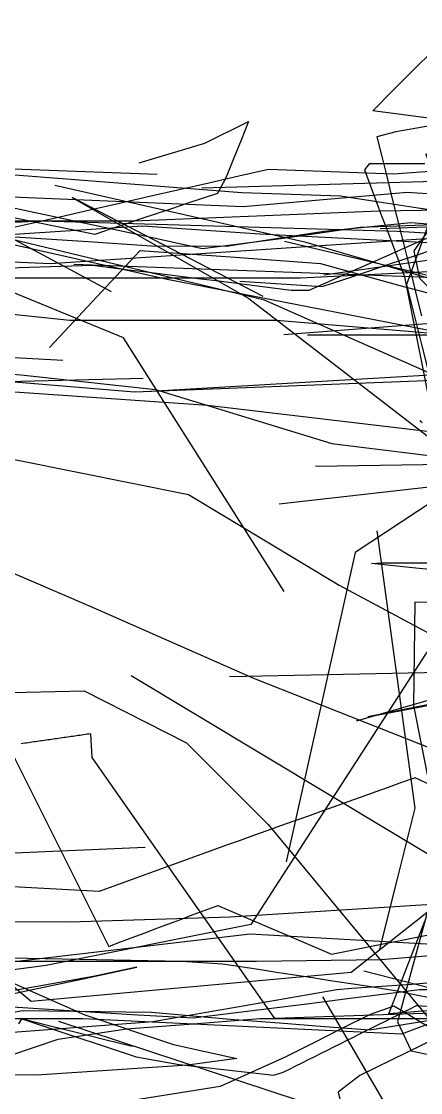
# Model space of a CAD drawing. Header units: metres. Extents: x 30 to 6769, y 117 to 5736.
# Drawn here: x 1934 to 2122, y 4535 to 5039 of the extents above; entities that cross this region are included whole.
import ezdxf

# ---------------------------------------------------------------- set-up
doc = ezdxf.new("R2010")
doc.units = ezdxf.units.M
for name, color, linetype in [('FLOOR_0', 1, 'Continuous'), ('FLOOR_1', 2, 'Continuous'), ('FLOOR_2', 3, 'Continuous')]:
    doc.layers.add(name, color=color, linetype=linetype)

msp = doc.modelspace()

# ---------------------------------------------------------------- linework, layer by layer
at = {"layer": 'FLOOR_0', "color": 4}
for points in [[(2383.32, 4925.18), (2345.27, 4912.49), (2307.22, 4899.8), (2213.31, 4877.74), (1992.31, 4864.79)], [(2032.34, 4730.6), (2200.91, 4734.11), (2410.19, 4748.15)]]:
    msp.add_lwpolyline(points, dxfattribs=at)
at = {"layer": 'FLOOR_0', "color": 2}
for points in [[(1953.69, 4879.56), (1744.64, 4890.99), (1582.93, 4832.34), (1461.36, 4796.31), (1424.38, 4793.23), (1325.44, 4790.98)], [(2076.13, 4579.8), (2151.3, 4451.04), (2162.28, 4367.17), (2174.98, 4316.32), (2192.29, 4224.56)]]:
    msp.add_lwpolyline(points, dxfattribs=at)
at = {"layer": 'FLOOR_0', "color": 1}
for points in [[(1805.84, 4866.72), (1991.62, 4871.22)], [(2092.19, 4709.78), (2304.86, 4770.9)], [(2126.92, 4171.77), (2169.26, 4343.79), (2187.83, 4424.3), (2136.38, 4507.36), (1951.83, 4568.07)]]:
    msp.add_lwpolyline(points, dxfattribs=at)
at = {"layer": 'FLOOR_0', "color": 5}
msp.add_lwpolyline([(2403.44, 4858.08), (2174.45, 4831.24), (2072.8, 4829.54)], dxfattribs=at)
at = {"layer": 'FLOOR_0', "color": 3}
msp.add_lwpolyline([(2055.73, 4812), (2207.08, 4829.15), (2241.87, 4830.48), (2258.22, 4820.94), (2274.58, 4811.39), (2290.94, 4801.84), (2307.3, 4792.3), (2413.46, 4749.62), (2585.04, 4686.1)], dxfattribs=at)
at = {"layer": 'FLOOR_0', "color": 7}
for points in [[(2101.83, 4799.28), (2119.68, 4668.56), (2111.39, 4635.4), (2103.1, 4602.23)], [(1442.98, 4729.54), (1625.05, 4699.95), (1743.54, 4685.92), (1895.1, 4722.36), (1963.69, 4723.89), (2012.04, 4699.47), (2050.52, 4660.98), (2148.4, 4542.96), (2195.54, 4361.85), (2208.98, 4220.33), (2217.7, 4137.45), (2218.63, 4068.9), (2210.62, 4016.8), (2202.24, 3904.59)], [(1934.81, 4569.35), (1947.71, 4566.13), (1960.61, 4562.9), (1973.5, 4559.67), (1986.4, 4556.45)]]:
    msp.add_lwpolyline(points, dxfattribs=at)
at = {"layer": 'FLOOR_1', "color": 1}
for points in [[(2123.08, 5589.45), (2385.56, 5560.18), (2502.62, 5460.85), (2336.84, 5283.31), (2332.45, 5256.69), (2359.75, 5243.94), (2387.06, 5231.19), (2446.43, 5211.34), (2587.86, 4995.54), (2472.78, 4891.63), (2303.6, 4925.92), (2046.58, 4939.14), (1991.19, 4942.84), (1811.98, 4931.27)], [(2168.71, 5150.14), (2163.6, 5101.79), (2135.91, 4970.62), (2115.83, 4915.39), (2119.28, 4901.59), (2122.72, 4887.79), (2126.17, 4873.99), (2129.62, 4860.19), (2133.07, 4846.39), (2133.26, 4813.02), (2128.77, 4748.61), (2138.9, 4677.66), (2141.55, 4573.57), (2136.76, 4631.08), (2166.35, 4790.5)], [(1985.95, 4731.1), (2203.12, 4600.83), (2207.37, 4589.76), (2211.63, 4578.7), (2215.88, 4567.63), (2220.13, 4556.57), (2224.39, 4545.51), (2228.64, 4534.44), (2232.9, 4523.38), (2408.75, 4504.31)]]:
    msp.add_lwpolyline(points, dxfattribs=at)
at = {"layer": 'FLOOR_1', "color": 7}
msp.add_lwpolyline([(2155.95, 5169.65), (2209.71, 5018.74), (2259.17, 4939.05), (2244.32, 4927.62), (2223.12, 4938.22), (2124.96, 4976.79), (2147.72, 4914.16), (2285.01, 4802.94), (2255.73, 4781.98), (2204.44, 4764.88), (2119.78, 4765.66), (2119.11, 4717.05), (2126.87, 4678.21), (2176.45, 4592.27), (2137.89, 4564.21), (2093.81, 4542.72), (2083.49, 4534.88), (2085.93, 4525.12)], dxfattribs=at)
at = {"layer": 'FLOOR_1', "color": 4}
for points in [[(2565.51, 4981.77), (2455.67, 4992.28), (2397.17, 4992.28), (2277.12, 4989.48), (2136.98, 4992.28), (2099.87, 4997.21), (2109.4, 5006.75), (2118.94, 5016.29), (2128.47, 5025.82), (2138, 5035.36), (2174.82, 5124.91)], [(2167.44, 5072.28), (2162, 5003.88), (2162, 4973.73), (2162, 4943.58), (2163.29, 4900.49), (2167.4, 4815.37), (2162.97, 4784.31), (2144.36, 4779.33), (2121.83, 4781.58), (2099.29, 4783.84), (2103.93, 4784.27), (2115.08, 4784.27), (2126.22, 4784.27), (2137.37, 4784.27), (2142.64, 4775.26), (2143.9, 4760.1), (2145.16, 4744.94), (2146.42, 4729.78), (2147.69, 4714.63), (2156.75, 4689.07), (2196.74, 4626.31), (2291.13, 4548.38), (2339.75, 4535.96), (2352.05, 4511.35)], [(2136.63, 4903.6), (2122.1, 4918.13), (2119.38, 4931.23), (2127.76, 4942.97)], [(2129.58, 4718.09), (2097.5, 4711.63), (2143.21, 4720.36)], [(2137.5, 4574.07), (2107.48, 4571.7), (2124.52, 4615.32)]]:
    msp.add_lwpolyline(points, dxfattribs=at)
at = {"layer": 'FLOOR_1', "color": 2}
for points in [[(2130.51, 4990.82), (2120.66, 4989.03), (2110.81, 4987.24), (2101.81, 4984.92), (2104.13, 4975.61), (2106.46, 4966.31), (2108.78, 4957), (2111.11, 4947.7), (2113.43, 4938.39), (2115.76, 4929.09), (2118.08, 4919.78), (2120.41, 4910.48), (2122.9, 4900.53)], [(2127.61, 4626.79), (2111.59, 4568.02), (2117.96, 4554.22), (2130, 4551.81)]]:
    msp.add_lwpolyline(points, dxfattribs=at)
at = {"layer": 'FLOOR_1', "color": 3}
msp.add_lwpolyline([(2124.37, 4972.15), (2119.13, 4972.15), (2113.89, 4972.15), (2108.65, 4972.15), (2103.41, 4972.15), (2098.17, 4972.15), (2095.97, 4969.39), (2098.67, 4962.2), (2101.37, 4955), (2104.07, 4947.8), (2106.76, 4940.61), (2109.46, 4933.41), (2112.16, 4926.22), (2114.85, 4919.02), (2134.34, 4821.16)], dxfattribs=at)
at = {"layer": 'FLOOR_2', "color": 3}
for points in [[(2546.48, 5217.61), (2570.74, 5059.36), (2559.88, 5018.05), (2549.01, 4976.74), (2435.48, 4950.93), (2295.94, 4942.23), (2206.83, 4945.31), (2103.31, 4941.53)], [(1684.69, 4927.15), (1873.68, 4878.21), (1935.36, 4872.6), (1997.37, 4865.95), (2080.65, 4840.48), (2169.7, 4829.48), (2318.1, 4830.9), (2494.09, 4909.45), (2586.44, 5116.02)], [(1906.48, 4837.74), (1959.73, 4827.08), (2012.99, 4816.42), (2083.99, 4773.77), (2137.25, 4745.34), (2172.75, 4731.12), (2208.25, 4716.91), (2243.75, 4702.69), (2279.26, 4688.48), (2350.26, 4681.37), (2421.27, 4674.26), (2492.27, 4667.15), (2518.31, 4690.85), (2544.34, 4714.54), (2570.38, 4738.23), (2596.41, 4761.93), (2612.98, 4819.97), (2620.08, 4912.38), (2612.98, 4976.35), (2609.43, 5027.89), (2609.43, 5066.98)], [(2597.93, 5052.42), (2593.04, 4908.62), (2577.88, 4852.9), (2562.46, 4815.87), (2555.99, 4785.67), (2553.52, 4758.54), (2551.05, 4731.4), (2528.8, 4642.37), (2476.36, 4614.17), (2374.78, 4616.39), (2320.81, 4612.23), (2269.86, 4609.82), (2223.08, 4609.82), (2189.43, 4608.32), (2161.46, 4606.16), (2133.49, 4604.01), (2041.98, 4609.25), (1932.15, 4596.4)], [(1925.9, 4945.31), (1987.1, 4945.31), (2103.04, 4950.15), (2221.58, 4952.02), (2238.45, 4915.68), (2209.58, 4861.68), (2124.73, 4741.16), (2042.36, 4613.88), (1945.8, 4594.52), (1834.75, 4579.85)], [(2134.61, 4937.52), (1947.89, 4925.18), (1793.7, 4931.89), (1639, 4931.72), (1641.9, 4926.63), (1644.81, 4921.54), (1647.72, 4916.44), (1650.63, 4911.35), (1653.54, 4906.26), (1656.45, 4901.17), (1659.35, 4896.08), (1662.26, 4890.98), (1665.17, 4885.89), (1826.99, 4878.21), (1987.54, 4864.79), (2161.18, 4871.5)], [(2037.16, 4916.92), (2076.04, 4914.4), (2086.69, 4917.96), (2097.33, 4921.51), (2107.98, 4925.06), (2118.63, 4928.61), (2129.27, 4932.16)], [(1890.11, 4569.56), (1926.58, 4569.56), (1963.04, 4569.56), (2113.59, 4562.28), (2280.72, 4625.33)], [(1932.91, 4567.06), (1934.38, 4569.43), (1943.35, 4566.44), (1952.32, 4563.45), (1961.29, 4560.45), (1970.26, 4557.46), (1979.23, 4554.47), (1988.21, 4551.48), (2008.49, 4547.86), (2053.27, 4542.88), (2057.6, 4544.17), (2060.59, 4545.67), (2063.59, 4547.17), (2066.58, 4548.66), (2069.58, 4550.16), (2072.57, 4551.66), (2075.57, 4553.16), (2078.56, 4554.66), (2081.55, 4556.15), (2084.55, 4557.65), (2087.54, 4559.15), (2090.54, 4560.65), (2093.53, 4562.15), (2096.52, 4563.64), (2099.52, 4565.14), (2102.51, 4566.64), (2105.51, 4568.14), (2108.5, 4569.63), (2111.5, 4571.13), (2114.49, 4572.63), (2117.48, 4574.13), (2120.48, 4575.63), (2167.29, 4572.47)]]:
    msp.add_lwpolyline(points, dxfattribs=at)
at = {"layer": 'FLOOR_2', "color": 2}
for points in [[(1519.98, 4931.89), (1671.81, 4931.89), (1764.61, 4944.69), (1884.23, 4944.52), (2002.88, 4917.86), (2137.7, 4891.63), (2306.04, 4877.15), (2410.05, 4885.48), (2466.03, 4916.03), (2578.17, 5055.76), (2553.28, 5204.99)], [(1852.09, 4558.8), (1934.83, 4573.3), (1995.55, 4572.5), (2034.52, 4569.05), (2055.85, 4567.41), (2077.18, 4565.77), (2098.52, 4564.12), (2159.41, 4573.94), (2264.8, 4641.65), (2360.4, 4744.46), (2454.18, 4840.25), (2527.41, 4885.3), (2593.41, 4980.92), (2621.4, 5069.45)], [(2019.29, 4960.94), (2134.59, 4964.27), (2199.65, 4958.73), (2219.54, 4958.73), (2239.42, 4958.73), (2259.31, 4958.73), (2279.2, 4958.73), (2338.71, 4968.91), (2343.98, 4967.98), (2327.05, 4962.33), (2310.12, 4956.68), (2293.19, 4951.04), (2276.25, 4945.39)], [(1415.57, 4919.68), (1553.37, 4953.41), (1660.05, 4879.03), (1713.62, 4858.46), (1774.96, 4885.89), (1801.53, 4922.16), (1805.82, 4914.45), (1810.1, 4906.73), (1814.39, 4899.01), (1818.67, 4891.29), (1822.96, 4883.57), (1827.24, 4875.85), (1831.53, 4868.14), (1829.99, 4767.03), (1826.68, 4670.96), (1938.68, 4577.72), (2089.76, 4591.38), (2165.92, 4651.52), (2281.51, 4725.06), (2281.79, 4825.93), (2348.03, 4803.53), (2406.55, 4811.11), (2449.86, 4855.15)], [(2263.76, 4758.59), (2307.19, 4865.74), (2298.82, 4869.08), (2290.46, 4872.43), (2282.1, 4875.78), (2273.74, 4879.12), (2265.38, 4882.47), (2257.01, 4885.82), (2248.65, 4889.16), (2223.64, 4894.32), (2151.83, 4904.59), (2112.8, 4914.82), (2075.31, 4925.05), (2032.7, 4928.19), (1990.03, 4931.24), (1947.32, 4885.66)], [(2191.66, 4649.32), (2119.86, 4682.95), (2113.51, 4680.68), (2107.15, 4678.41), (2100.8, 4676.14), (2094.45, 4673.87), (2088.09, 4671.59), (2081.74, 4669.32), (2075.38, 4667.05), (2069.03, 4664.78), (2062.67, 4662.51), (2056.32, 4660.24), (2049.97, 4657.97), (2043.61, 4655.7), (2037.26, 4653.43), (2030.9, 4651.16), (1970.76, 4629.3), (1854.41, 4635.71)], [(2126, 4579.45), (2121.18, 4580.41), (2116.37, 4581.38), (2111.55, 4582.34), (2105.5, 4583.42), (2097.01, 4584.73), (2088.51, 4586.03), (2080.01, 4587.34), (2071.52, 4588.65), (2063.02, 4589.96), (2054.52, 4591.27), (2046.02, 4592.57), (2037.53, 4593.88), (2029.03, 4595.19), (2010.04, 4596.4), (1912.8, 4598.23)], [(2125.32, 4586.11), (2118.26, 4585.61), (2111.21, 4585.1), (2104.15, 4584.6), (2097.09, 4584.09), (2090.04, 4583.59), (2082.98, 4583.08), (1996.07, 4567.89), (1841.23, 4556.14)]]:
    msp.add_lwpolyline(points, dxfattribs=at)
at = {"layer": 'FLOOR_2', "color": 5}
for points in [[(2571.91, 5193.91), (2597.8, 5014.81), (2540.37, 4934.92), (2432.55, 4882.71), (2302.37, 4872.85), (2213.07, 4889.6), (2170.13, 4903.11), (2133.59, 4916.16), (2068.54, 4935.14), (1949.92, 4962.02)], [(1930.89, 4937.91), (1963.21, 4935.76), (1995.54, 4933.6), (2030.75, 4933.37), (2077.03, 4940.49), (2117.91, 4944.57), (2147.49, 4942.3), (2177.07, 4940.02), (2230.5, 4938.6), (2339.38, 4932.23), (2424.23, 4898.73), (2473.16, 4869.05), (2493.11, 4878.12), (2513.06, 4887.19), (2533, 4896.27), (2585.92, 4958.81), (2609.69, 5069.19)], [(2407.63, 4917.7), (2339.66, 4912.04), (2262.46, 4942.58), (2220.48, 4945.31), (2180.86, 4945.31), (2093.85, 4942.28), (2056.54, 4936.95), (2019.63, 4932.22), (1990.14, 4938.54), (1960.65, 4944.87), (1931.16, 4951.19)], [(2069.09, 4891.63), (2159, 4891.63), (2178.65, 4891.63), (2198.31, 4891.63), (2323.15, 4888.63)], [(1924.78, 4704.56), (1975.29, 4603.51), (1979.58, 4605.12), (1983.87, 4606.73), (1988.16, 4608.34), (1992.45, 4609.95), (1996.75, 4611.56), (2001.04, 4613.17), (2005.33, 4614.78), (2009.62, 4616.39), (2013.91, 4618), (2018.21, 4619.61), (2022.5, 4621.22), (2026.79, 4622.83), (2080.36, 4599.9), (2134.09, 4610.52)], [(1916.8, 4548.17), (1951.41, 4559.71), (1983.72, 4564.61), (2015.16, 4567.03), (2046.61, 4569.45), (2135.62, 4569.6), (2146.61, 4570.7), (2157.6, 4571.8), (2168.59, 4572.9), (2179.58, 4574), (2190.58, 4575.1), (2201.57, 4576.2)]]:
    msp.add_lwpolyline(points, dxfattribs=at)
at = {"layer": 'FLOOR_2', "color": 4}
for points in [[(2568.81, 5150.3), (2590.45, 5037.63), (2582.4, 4963.07), (2578.88, 4903.15), (2602.76, 4816.28), (2593.4, 4721.24), (2508.5, 4649.02), (2414.73, 4637.99), (2425.02, 4643.86), (2442.32, 4651.05), (2436.67, 4655.08), (2431.02, 4659.12), (2425.38, 4663.16), (2419.73, 4667.19), (2414.08, 4671.23), (2408.43, 4675.27), (2402.78, 4679.31), (2397.13, 4683.34), (2363.2, 4836.64), (2352.14, 4939), (2254.63, 4949.63), (2116.09, 4958.73), (2038.77, 4952.02), (1895.73, 4957.94)], [(2543.41, 5096.39), (2534.59, 4972.55), (2505.28, 4961.27), (2475.98, 4950), (2381.18, 4915.29), (2231.91, 4905.05), (2058, 4891.63)], [(2591.22, 5066.69), (2551.88, 4958.35), (2480.81, 4879.41), (2409.17, 4862.94), (2308.23, 4801.76), (2209.85, 4820.73), (2155.91, 4860.73), (2048.77, 4907.98), (1862.98, 4952.66), (1659.13, 4949.75), (1520.58, 4972.15), (1402.35, 4972.15), (1260.63, 4948.88)], [(2646.08, 5051.39), (2625.65, 4975.43), (2609.24, 4861.77), (2609.67, 4770.81), (2588.26, 4683.89), (2531.19, 4641.58), (2507.74, 4610.29), (2454.15, 4592.8), (2348.95, 4595.35), (2304.29, 4598.87), (2268.8, 4601.6), (2233.34, 4607.43), (2197.94, 4617.09), (2127.78, 4623.24), (2032.59, 4617.32), (1956.91, 4614.94), (1853.65, 4615)], [(1989.71, 4972.67), (2020.71, 4981.98), (2041.24, 4992.15), (2037.74, 4983.4), (2034.24, 4974.65), (2030.74, 4965.9), (2026.57, 4958.3), (2019.34, 4955.88), (2012.11, 4953.47), (2004.88, 4951.06), (1997.65, 4948.65), (1990.42, 4946.24), (1983.19, 4943.83), (1975.96, 4941.42), (1968.73, 4939), (1931.1, 4946.7)], [(1498.06, 4950.34), (1585.39, 4945.31), (1636.24, 4945.31), (1677.53, 4945.31), (1704.12, 4952.55), (1722.31, 4963.92), (1740.51, 4975.3), (1735.35, 4977.65), (1719.56, 4975.9), (1703.76, 4974.14), (1687.97, 4972.39), (1798.77, 4968.4), (1840.86, 4940.33), (1881.89, 4918.47), (1919.17, 4918.47), (1956.46, 4918.47), (2065.82, 4918.47), (2157.94, 4923.02), (2248.54, 4928.58), (2285.58, 4909.33), (2268.95, 4884.38), (2214.88, 4870.26), (2091.63, 4789.03), (2059.1, 4643.31)], [(2058.13, 4770.71), (1982.24, 4890.32), (1831.61, 4952.02)], [(2058.24, 4935.8), (2125.16, 4919.98)], [(1910.36, 4576.96), (1936.42, 4582.54), (1962.47, 4588.13), (1988.52, 4593.71), (1968.02, 4589.32), (1899.9, 4577.24), (1765.11, 4580.12), (1706.84, 4569.56), (1682.33, 4569.56), (1657.81, 4569.56), (1633.29, 4569.56), (1484.12, 4558.46), (1512.84, 4569.23), (1526.55, 4576.27), (1512.01, 4576.27), (1497.46, 4576.27), (1482.92, 4576.27), (1468.38, 4576.27), (1453.84, 4576.27), (1439.29, 4576.27), (1341.58, 4597.14), (1327.55, 4601.82), (1313.51, 4606.5), (1299.48, 4611.18)], [(2126.86, 4565.16), (2121.19, 4568.56), (2115.52, 4571.97), (2109.85, 4575.37), (2098.6, 4571.39), (2085.34, 4564.76), (2072.09, 4558.13), (2058.84, 4551.5), (2027.88, 4537.5), (1963.86, 4527.28)]]:
    msp.add_lwpolyline(points, dxfattribs=at)
at = {"layer": 'FLOOR_2', "color": 6}
for points in [[(2561.69, 5121.18), (2573.1, 5006.86), (2526.35, 4942.23), (2460.14, 4918.47), (2395.69, 4915.37), (2340.3, 4893.2), (2292.45, 4876.02), (2260.34, 4869.26), (2228.22, 4862.5), (2196.11, 4855.73), (2130.94, 4845.44), (2021.87, 4858.33), (1830.66, 4871.5)], [(2654.42, 5062.76), (2647.62, 4994.15), (2636.77, 4896.11), (2631.46, 4762.58), (2625.99, 4637.34), (2577.29, 4643.43), (2528.6, 4649.52), (2429.5, 4799.23), (2363.31, 4895.27), (2302.47, 4906.62), (2285.97, 4910.29), (2269.46, 4913.96), (2252.95, 4917.64), (2183.68, 4928.55), (2138.89, 4928.59), (2107.84, 4924.15), (2076.79, 4919.71)], [(1883.2, 4971.64), (1998.21, 4967.43)], [(2156.51, 4917.59), (1958.9, 4924.75)], [(1992.54, 4650.08), (1836.53, 4643.37), (1690.05, 4650.08)], [(1832.1, 4629.59), (1964.12, 4571.26), (2005.89, 4557.3), (2035.71, 4550.67), (2012.41, 4547.5), (1976.89, 4545.13), (1941.37, 4542.77), (1846.75, 4544.22)], [(2126.71, 4582.98), (2121.94, 4582.98), (2104.52, 4580.82), (2086.64, 4578.59), (2068.75, 4576.35), (2050.87, 4574.11), (2032.98, 4571.88), (2015.1, 4569.64), (1986.16, 4571.33), (1956.82, 4573.16), (1927.47, 4575)]]:
    msp.add_lwpolyline(points, dxfattribs=at)
at = {"layer": 'FLOOR_2', "color": 1}
for points in [[(1924.11, 4940.93), (1938.19, 4944.13), (1952.26, 4947.33), (1966.33, 4950.53), (1980.4, 4953.73), (1994.48, 4956.93), (2008.55, 4960.13), (2022.62, 4963.33), (2036.7, 4966.53), (2050.77, 4969.73), (2109.68, 4967.55), (2318, 4982.86), (2372.87, 4986.12), (2385.09, 4978.34), (2397.3, 4970.57), (2409.51, 4962.79), (2421.72, 4955.02), (2433.94, 4947.24), (2562.45, 5010.57), (2601.13, 5101)], [(1860.3, 4972.54), (2038.16, 4958.73), (2084.64, 4957.22), (2102.98, 4954.4), (2121.31, 4951.57), (2139.64, 4948.75), (2157.98, 4945.93), (2227.09, 4945.31), (2272.61, 4939.17), (2313.73, 4932.31), (2354.84, 4925.46), (2498.7, 4905.07), (2574.49, 4952.46), (2607.3, 5063.33)], [(2604.63, 5027.38), (2506.32, 4910.51), (2469.06, 4831.59), (2420.52, 4794.09), (2356.02, 4857.51), (2307.33, 4830.81), (2260.07, 4792.98), (2148.59, 4707.67), (2168.89, 4612.91), (2144.12, 4600.5), (2103.81, 4597.14), (2045.04, 4596.4), (2006.35, 4596.4), (1982.7, 4596.4), (1959.06, 4596.4), (1935.42, 4596.4), (1911.78, 4596.4)], [(2124.43, 4936.8), (2116.62, 4933.33), (2108.8, 4929.85), (2100.98, 4926.37), (2093.16, 4922.9), (2085.34, 4919.42), (2077.52, 4915.95), (2069.71, 4912.47), (2061.33, 4912.61), (2052.81, 4913.68), (2044.29, 4914.74), (2035.77, 4915.81), (2027.26, 4916.87), (2018.74, 4917.94), (2010.22, 4919), (2001.7, 4920.07), (1993.18, 4921.13), (1984.66, 4922.2), (1976.15, 4923.26), (1967.63, 4924.33), (1868.05, 4921.15)], [(2135.44, 4891.63), (2054.51, 4898.34), (1957.02, 4898.34), (1895.34, 4904.87)], [(1891.35, 4795.97), (1966.89, 4763.68), (2043.6, 4729.83), (2148.69, 4688.39), (2280.98, 4637.53), (2371.31, 4596.4), (2382.22, 4596.4), (2393.13, 4596.4), (2404.03, 4596.4), (2414.94, 4596.4), (2508.35, 4657.43)], [(2142.25, 4572.46), (2053.71, 4569.56), (1967.52, 4692.5), (1966.83, 4703.66), (1965.99, 4703.54), (1965.15, 4703.42), (1964.31, 4703.3), (1963.47, 4703.18), (1962.63, 4703.06), (1961.78, 4702.94), (1960.94, 4702.82), (1960.1, 4702.7), (1959.26, 4702.58), (1958.42, 4702.46), (1957.58, 4702.34), (1956.74, 4702.22), (1955.9, 4702.1), (1955.06, 4701.98), (1954.22, 4701.86), (1953.37, 4701.74), (1952.53, 4701.61), (1951.69, 4701.49), (1950.85, 4701.37), (1950.01, 4701.25), (1949.17, 4701.13), (1948.33, 4701.01), (1947.49, 4700.89), (1946.65, 4700.77), (1945.8, 4700.65), (1944.96, 4700.53), (1944.12, 4700.41), (1943.28, 4700.29), (1942.44, 4700.17), (1941.6, 4700.05), (1940.76, 4699.93), (1939.92, 4699.81), (1939.08, 4699.69), (1938.23, 4699.57), (1937.39, 4699.45), (1936.55, 4699.33), (1935.71, 4699.21), (1934.87, 4699.09), (1934.03, 4698.97)], [(2519.83, 4576.27), (2434.05, 4569.56), (2312.15, 4566.15), (2238.88, 4562.85), (2188.31, 4568.08), (2095.67, 4591.8)]]:
    msp.add_lwpolyline(points, dxfattribs=at)
at = {"layer": 'FLOOR_2', "color": 7}
for points in [[(1976.65, 4911.87), (1881.84, 4962.63), (1774.31, 4955.54), (1665.26, 4967.5)], [(2048.23, 4909.79), (1958.14, 4956.42), (2041.39, 4908.83), (2137.74, 4834.67)], [(1809.58, 4938.6), (1943.46, 4945.31), (2111.61, 4940.57), (2282.58, 4930.43), (2280.34, 4908.02), (2278.1, 4885.62), (2275.86, 4863.21), (2273.62, 4840.8), (2271.38, 4818.39), (2267.75, 4775.87), (2229.54, 4623.14), (2235.01, 4622.05), (2240.48, 4620.96), (2245.95, 4619.86), (2251.41, 4618.77), (2256.88, 4617.67), (2262.35, 4616.58), (2267.82, 4615.48), (2273.29, 4614.39), (2278.76, 4613.3), (2284.23, 4612.2), (2289.7, 4611.11), (2295.17, 4610.01), (2440.3, 4615.3)], [(2123.23, 4850.27), (2122.1, 4851.13)]]:
    msp.add_lwpolyline(points, dxfattribs=at)

doc.saveas('drawing.dxf')
